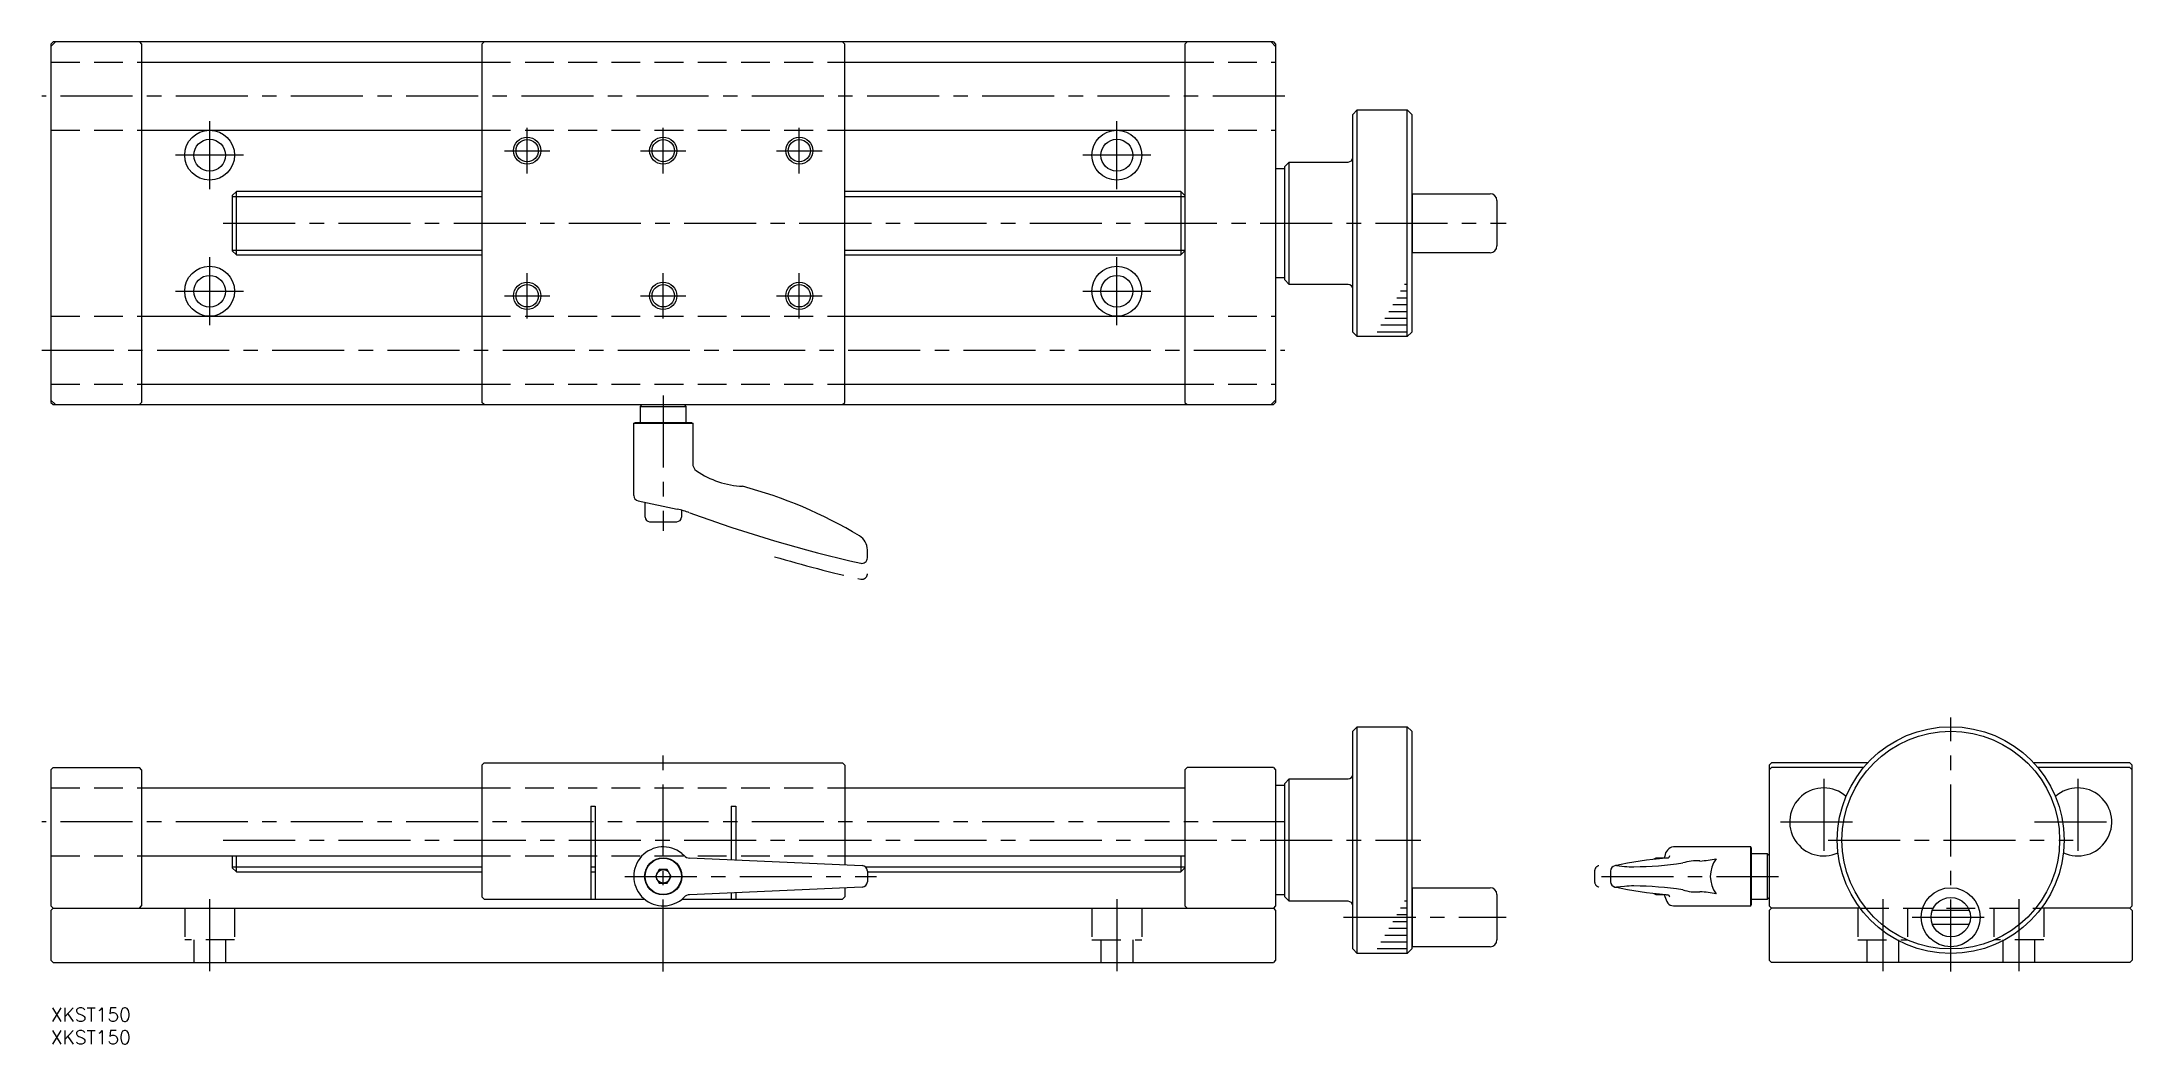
# Model space of a CAD drawing. Extents: x -2 to 459, y -8 to 213.
import ezdxf

# ---------------------------------------------------------------- set-up
doc = ezdxf.new("R2010")
doc.units = 0
doc.header["$LTSCALE"] = 0.5
for name, pattern in [('CENTER', [50.8, 31.75, -6.35, 6.35, -6.35]), ('DASHED', [19.05, 12.7, -6.35]), ('PHANTOM', [63.5, 31.75, -6.35, 6.35, -6.35, 6.35, -6.35])]:
    doc.linetypes.add(name, pattern=pattern)
for name, color, linetype in [('MSM_CENTER', 1, 'CENTER'), ('MSM_CONTINUOUS', 7, 'CONTINUOUS'), ('MSM_DASHED', 4, 'DASHED'), ('MSM_IMAGINARY', 6, 'PHANTOM'), ('MSM_NARROW', 5, 'CONTINUOUS'), ('MSM_PART_NUMBER', 7, 'CONTINUOUS')]:
    doc.layers.add(name, color=color, linetype=linetype)
doc.styles.get("Standard").update_dxf_attribs({"font": 'txt.shx', "height": 3, "bigfont": 'bigfont.shx'})

# ---------------------------------------------------------------- blocks, each defined once
blk = doc.blocks.new('*U5')
at = {"layer": 'MSM_PART_NUMBER'}
blk.add_text('XKST150', height=3, dxfattribs=at).set_placement((0, -3))
blk = doc.blocks.new('*U6')
at = {"layer": 'MSM_PART_NUMBER'}
blk.add_text('XKST150', height=3, dxfattribs=at).set_placement((0, -8))

msp = doc.modelspace()

# ---------------------------------------------------------------- linework, layer by layer
at = {"layer": 'MSM_CENTER'}
for p, q in [((272, 201), (-2, 201)), ((35, 195.5), (35, 180.5)), ((105, 184), (105, 194)), ((135, 184), (135, 194)), ((165, 184), (165, 194)), ((235, 180.5), (235, 195.5)), ((100, 189), (110, 189)), ((130, 189), (140, 189)), ((160, 189), (170, 189)), ((42.5, 188), (27.5, 188)), ((242.5, 188), (227.5, 188)), ((38, 173), (320.8, 173)), ((35, 165.5), (35, 150.5)), ((105, 152), (105, 162)), ((135, 152), (135, 162)), ((165, 152), (165, 162)), ((235, 150.5), (235, 165.5)), ((27.5, 158), (42.5, 158)), ((100, 157), (110, 157)), ((130, 157), (140, 157)), ((160, 157), (170, 157)), ((227.5, 158), (242.5, 158)), ((-2, 145), (272, 145)), ((135, 135), (135, 105.2)), ((418.83, 8), (418.83, 64)), ((135, 8), (135, 56)), ((390.83, 50.5), (390.83, 31.5)), ((446.83, 50.5), (446.83, 31.5)), ((272, 41), (-2, 41)), ((38, 37), (302, 37)), ((381.33, 41), (400.33, 41)), ((391.83, 37), (445.83, 37)), ((437.33, 41), (456.33, 41)), ((126.5, 29), (182, 29)), ((341.83, 29), (380.83, 29)), ((35, 24), (35, 8)), ((235, 24), (235, 8)), ((403.83, 24), (403.83, 8)), ((433.83, 24), (433.83, 8)), ((285, 20), (320.8, 20)), ((410.33, 20), (427.33, 20))]:
    msp.add_line(p, q, dxfattribs=at)
at = {"layer": 'MSM_CONTINUOUS'}
for p, q in [((0, 212.5), (0.5, 213)), ((1, 213), (0, 212)), ((0, 212.5), (0, 133.5)), ((269.5, 213), (0.5, 213)), ((19.5, 213), (20, 212.5)), ((20, 212.5), (20, 133.5)), ((95, 212.5), (95.5, 213)), ((95, 212.5), (95, 133.5)), ((174.5, 213), (175, 212.5)), ((175, 133.5), (175, 212.5)), ((250, 212.5), (250.5, 213)), ((250, 212.5), (250, 133.5)), ((269, 213), (270, 212)), ((269.5, 213), (270, 212.5)), ((270, 212.5), (270, 133.5)), ((20, 208.5), (95, 208.5)), ((175, 208.5), (250, 208.5)), ((287, 197), (288, 198)), ((287, 149), (287, 197)), ((288, 148), (288, 198)), ((288, 198), (299, 198)), ((299, 148), (299, 198)), ((300, 197), (299, 198)), ((300, 197), (300, 149)), ((20, 193.5), (95, 193.5)), ((175, 193.5), (250, 193.5)), ((272, 185), (270, 185)), ((273, 186.5), (272, 185.5)), ((272, 160.5), (272, 185.5)), ((273, 159.5), (273, 186.5)), ((273, 186.5), (286, 186.5)), ((40, 179.1), (40.9, 180)), ((95, 180), (40.9, 180)), ((40.9, 166), (40.9, 180)), ((249.1, 180), (175, 180)), ((249.1, 180), (249.1, 166)), ((250, 179.1), (249.1, 180)), ((40, 179.1), (40, 166.9)), ((300, 177), (300.2, 177)), ((300.2, 166.5), (300.2, 179.5)), ((300.2, 179.5), (317.3, 179.5)), ((318.8, 178), (318.8, 168)), ((40, 166.9), (40.9, 166)), ((40.9, 166), (95, 166)), ((175, 166), (249.1, 166)), ((250, 166.9), (249.1, 166)), ((300.2, 169), (300, 169)), ((317.3, 166.5), (300.2, 166.5)), ((270, 161), (272, 161)), ((273, 159.5), (272, 160.5)), ((286, 159.5), (273, 159.5)), ((20, 152.5), (95, 152.5)), ((175, 152.5), (250, 152.5)), ((288, 148), (287, 149)), ((299, 148), (288, 148)), ((300, 149), (299, 148)), ((0, 134), (1, 133)), ((20, 137.5), (95, 137.5)), ((175, 137.5), (250, 137.5)), ((269, 133), (270, 134)), ((0, 133.5), (0.5, 133)), ((0.5, 133), (269.5, 133)), ((20, 133.5), (19.5, 133)), ((95.5, 133), (95, 133.5)), ((130, 132.63), (130.37, 133)), ((130, 132.63), (140, 132.63)), ((130, 129), (130, 132.63)), ((139.63, 133), (140, 132.63)), ((140, 132.63), (140, 129)), ((174.5, 133), (175, 133.5)), ((250, 133.5), (250.5, 133)), ((270, 133.5), (269.5, 133)), ((128.5, 128.91), (128.7, 129)), ((128.5, 112.97), (128.5, 128.91)), ((128.5, 128.91), (141.5, 128.91)), ((141.3, 129), (128.7, 129)), ((141.3, 129), (141.5, 128.91)), ((141.5, 128.91), (141.5, 120.04)), ((129.45, 111.8), (138.07, 109.97)), ((131, 108.2), (131, 111.47)), ((132, 107.2), (138, 107.2)), ((139, 109.75), (139, 108.2)), ((180, 99.2), (180, 100.99)), ((287, 61), (288, 62)), ((287, 13), (287, 61)), ((288, 12), (288, 62)), ((288, 62), (299, 62)), ((299, 12), (299, 62)), ((300, 61), (299, 62)), ((300, 61), (300, 13)), ((0.5, 53), (0, 52.5)), ((0, 52.5), (0, 22.5)), ((0.5, 53), (19.5, 53)), ((20, 52.5), (19.5, 53)), ((20, 52.5), (20, 22.5)), ((95, 53.5), (95.5, 54)), ((95, 53.5), (95, 24.5)), ((95.5, 54), (174.5, 54)), ((174.5, 54), (175, 53.5)), ((175, 53.5), (175, 31.57)), ((250, 52.5), (250.5, 53)), ((250, 52.5), (250, 22.5)), ((269.5, 53), (250.5, 53)), ((269.5, 53), (270, 52.5)), ((270, 52.5), (270, 22.5)), ((378.83, 53.5), (379.33, 54)), ((378.83, 53.5), (378.83, 22.5)), ((378.83, 52.5), (379.33, 53)), ((400.5, 54), (379.33, 54)), ((399.63, 53), (379.33, 53)), ((458.33, 54), (437.17, 54)), ((458.33, 53), (438.04, 53)), ((458.33, 54), (458.83, 53.5)), ((458.33, 53), (458.83, 52.5)), ((458.83, 22.5), (458.83, 53.5)), ((20, 48.5), (95, 48.5)), ((175, 48.5), (250, 48.5)), ((272, 49), (270, 49)), ((273, 50.5), (272, 49.5)), ((272, 24.5), (272, 49.5)), ((273, 23.5), (273, 50.5)), ((273, 50.5), (286, 50.5)), ((119, 44.5), (119, 24)), ((119, 44.5), (120, 44.5)), ((120, 44.5), (120, 24)), ((150, 44.5), (150, 32.7)), ((150, 44.5), (151, 44.5)), ((151, 44.5), (151, 32.65)), ((20, 33.5), (95, 33.5)), ((40, 33.5), (40, 30.9)), ((40.9, 30), (40.9, 33.5)), ((139.07, 34.07), (139.6, 33.6)), ((140.81, 33.06), (178.86, 31.37)), ((175, 33.5), (250, 33.5)), ((249.1, 33.5), (249.1, 30)), ((355.64, 33), (354.03, 33)), ((374.74, 35.5), (357.68, 35.5)), ((363.55, 32.38), (363.55, 32.38)), ((374.74, 22.5), (374.74, 35.5)), ((374.83, 35.3), (374.74, 35.5)), ((374.83, 35.3), (374.83, 22.7)), ((378.46, 34), (374.83, 34)), ((378.46, 24), (378.46, 34)), ((378.83, 33.63), (378.46, 34)), ((40, 30.9), (40.9, 30)), ((40.9, 30), (95, 30)), ((119, 30), (120, 30)), ((134.13, 30.5), (133.27, 29)), ((133.27, 29), (134.13, 27.5)), ((135.87, 30.5), (134.13, 30.5)), ((136.73, 29), (135.87, 30.5)), ((135.87, 27.5), (136.73, 29)), ((180, 30.18), (180, 27.82)), ((180, 30), (249.1, 30)), ((250, 30.9), (249.1, 30)), ((343.83, 30.18), (343.83, 27.82)), ((345.14, 31.37), (346.93, 31.21)), ((95.5, 24), (95, 24.5)), ((95.5, 24), (130.85, 24)), ((134.13, 27.5), (135.87, 27.5)), ((139.62, 24.42), (139.07, 23.93)), ((139.15, 24), (174.5, 24)), ((178.86, 26.63), (140.81, 24.94)), ((150, 25.3), (150, 24)), ((151, 25.35), (151, 24)), ((174.5, 24), (175, 24.5)), ((175, 26.43), (175, 24.5)), ((270, 25), (272, 25)), ((273, 23.5), (272, 24.5)), ((286, 23.5), (273, 23.5)), ((300, 24), (300.2, 24)), ((300.2, 13.5), (300.2, 26.5)), ((300.2, 26.5), (317.3, 26.5)), ((318.8, 25), (318.8, 15)), ((346.93, 26.79), (345.14, 26.63)), ((354.03, 25), (355.65, 25)), ((363.55, 25.62), (363.55, 25.62)), ((374.83, 24), (378.46, 24)), ((378.46, 24), (378.83, 24.37)), ((0, 22.5), (0.5, 22)), ((0.5, 22), (0, 21.5)), ((0, 21.5), (0, 10.5)), ((0.5, 22), (269.5, 22)), ((19.5, 22), (20, 22.5)), ((250.5, 22), (250, 22.5)), ((270, 22.5), (269.5, 22)), ((269.5, 22), (270, 21.5)), ((270, 21.5), (270, 10.5)), ((357.68, 22.5), (374.74, 22.5)), ((374.74, 22.5), (374.83, 22.7)), ((378.83, 22.5), (379.33, 22)), ((378.83, 21.5), (379.33, 22)), ((378.83, 21.5), (378.83, 10.5)), ((398.83, 22), (379.33, 22)), ((422.9, 21.5), (414.77, 21.5)), ((414.77, 18.5), (422.9, 18.5)), ((458.33, 22), (438.83, 22)), ((458.83, 22.5), (458.33, 22)), ((458.33, 22), (458.83, 21.5)), ((458.83, 21.5), (458.83, 10.5)), ((300.2, 16), (300, 16)), ((0, 10.5), (0.5, 10)), ((0.5, 10), (269.5, 10)), ((270, 10.5), (269.5, 10)), ((288, 12), (287, 13)), ((299, 12), (288, 12)), ((300, 13), (299, 12)), ((317.3, 13.5), (300.2, 13.5)), ((379.33, 10), (378.83, 10.5)), ((458.33, 10), (379.33, 10)), ((458.83, 10.5), (458.33, 10))]:
    msp.add_line(p, q, dxfattribs=at)
for centre, radius in [((35, 188), 5.5), ((35, 188), 3.5), ((105, 189), 2.46), ((135, 189), 2.46), ((165, 189), 2.46), ((235, 188), 5.5), ((235, 188), 3.5), ((35, 158), 5.5), ((35, 158), 3.5), ((235, 158), 5.5), ((235, 158), 3.5), ((105, 157), 2.46), ((135, 157), 2.46), ((165, 157), 2.46), ((418.83, 37), 25), ((418.83, 37), 24), ((135, 29), 4.1), ((135, 29), 4), ((135, 29), 1.5), ((418.83, 20), 6.5), ((418.83, 20), 4.34)]:
    msp.add_circle(centre, radius, dxfattribs=at)
for centre, radius, start, end in [((286, 187.5), 1, 270, 0), ((317.3, 178), 1.5, 0, 90), ((317.3, 168), 1.5, 270, 0), ((286, 158.5), 1, 0, 90), ((143.48, 120.02), 1.98, 179.3985, 234.6048), ((153.53, 134.96), 19.99, 235.9299, 267.0373), ((129.7, 112.97), 1.2, 180, 258), ((126.71, 18.38), 100, 58.9708, 75.0534), ((132, 108.2), 1, 180, 270), ((138, 108.2), 1, 270, 0), ((133.91, 90.4), 20, 69.7836, 78), ((244.5, 390.69), 300, 249.7836, 257.299), ((176.4, 100.99), 3.6, 0, 58.9708), ((178.8, 99.2), 1.2, 257.299, 0), ((286, 51.5), 1, 270, 0), ((390.83, 41), 7.5, 48.841, 294.8988), ((446.83, 41), 7.5, 245.1012, 131.159), ((135, 29), 6.5, 51.1916, 308.8084), ((140.84, 34.76), 1.71, 223.1488, 268.8487), ((365.08, -65.56), 99.01, 95.2566, 101.8352), ((354.03, 32), 1, 90, 130.7585), ((363.73, 31.24), 8.22, 164.4909, 167.5835), ((358.03, 33.31), 2.22, 99.057, 176.6883), ((356.31, 30.75), 2.3, 87.5823, 97.5162), ((356.28, 33.64), 0.6, 282.1021, 356.0445), ((362.79, 22.2), 10.22, 85.7554, 107.3191), ((359.61, 75.1), 42.9, 275.2727, 280.0961), ((372.25, 29), 6.42, 142.9514, 217.0486), ((178.8, 30.18), 1.2, 0, 87.1104), ((178.8, 27.82), 1.2, 272.8896, 0), ((345.03, 30.18), 1.2, 102.6237, 180), ((345.03, 27.82), 1.2, 180, 257.3763), ((345.05, 29.77), 1.6, 86.7872, 99.9351), ((348.93, 51.52), 20.41, 264.3721, 270.1548), ((347.96, 113.99), 82.88, 270.7081, 278.1764), ((140.83, 23.27), 1.67, 90.9578, 136.649), ((286, 22.5), 1, 0, 90), ((317.3, 25), 1.5, 0, 90), ((365.5, 126.33), 101.8, 258.2552, 264.653), ((345.05, 28.2), 1.57, 259.9307, 273.347), ((348.93, 6.48), 20.41, 89.8452, 95.6279), ((347.96, -55.99), 82.88, 81.8236, 89.2919), ((354.03, 26), 1, 228.9144, 270), ((364.08, 26.85), 8.58, 192.5062, 195.4715), ((359.92, 25.53), 4.22, 193.2781, 214.7129), ((356.3, 27.05), 2.1, 262.013, 272.8885), ((356.29, 24.37), 0.591, 3.3421, 78.5113), ((357.72, 24.09), 1.59, 217.1578, 268.4821), ((362.62, 34.29), 8.73, 250.8105, 276.115), ((360.8, -8.29), 34.02, 79.2741, 85.3571), ((317.3, 15), 1.5, 270, 0)]:
    msp.add_arc(centre, radius, start, end, dxfattribs=at)
at = {"layer": 'MSM_DASHED'}
for p, q in [((0, 208.5), (20, 208.5)), ((95, 208.5), (175, 208.5)), ((250, 208.5), (270, 208.5)), ((0, 193.5), (20, 193.5)), ((95, 193.5), (175, 193.5)), ((250, 193.5), (270, 193.5)), ((0, 152.5), (20, 152.5)), ((95, 152.5), (175, 152.5)), ((250, 152.5), (270, 152.5)), ((0, 137.5), (20, 137.5)), ((95, 137.5), (175, 137.5)), ((250, 137.5), (270, 137.5)), ((0, 48.5), (20, 48.5)), ((95, 48.5), (175, 48.5)), ((0, 33.5), (20, 33.5)), ((95, 33.5), (175, 33.5)), ((29.5, 22), (29.5, 15)), ((40.5, 22), (40.5, 15)), ((229.5, 22), (229.5, 15)), ((240.5, 22), (240.5, 15)), ((398.33, 22), (398.33, 15)), ((398.83, 22), (438.83, 22)), ((409.33, 22), (409.33, 15)), ((428.33, 22), (428.33, 15)), ((439.33, 22), (439.33, 15)), ((40.5, 15), (29.5, 15)), ((31.5, 15), (31.5, 10)), ((38.5, 15), (38.5, 10)), ((229.5, 15), (240.5, 15)), ((231.5, 15), (231.5, 10)), ((238.5, 15), (238.5, 10)), ((398.33, 15), (409.33, 15)), ((400.33, 15), (400.33, 10)), ((407.33, 15), (407.33, 10)), ((439.33, 15), (428.33, 15)), ((430.33, 15), (430.33, 10)), ((437.33, 15), (437.33, 10))]:
    msp.add_line(p, q, dxfattribs=at)
at = {"layer": 'MSM_IMAGINARY'}
msp.add_line((340.33, 30.18), (340.33, 27.82), dxfattribs=at)
for centre, radius, start, end in [((244.5, 387.19), 300, 253.5413, 257.299), ((178.8, 95.7), 1.2, 257.299, 0), ((341.53, 30.18), 1.2, 102.6237, 180), ((341.53, 27.82), 1.2, 180, 257.3763)]:
    msp.add_arc(centre, radius, start, end, dxfattribs=at)
at = {"layer": 'MSM_NARROW'}
for p, q in [((40, 178.92), (95, 178.92)), ((175, 178.92), (250, 178.92)), ((40, 167.08), (95, 167.08)), ((175, 167.08), (250, 167.08)), ((299, 158), (297.56, 158)), ((299, 159.5), (298.42, 159.5)), ((299, 153.5), (294.96, 153.5)), ((299, 155), (295.82, 155)), ((299, 156.5), (296.69, 156.5)), ((299, 149), (292.36, 149)), ((299, 150.5), (293.23, 150.5)), ((299, 152), (294.09, 152)), ((40, 31.08), (95, 31.08)), ((119, 31.08), (120, 31.08)), ((179.59, 31.08), (250, 31.08)), ((299, 23.5), (298.42, 23.5)), ((299, 19), (295.82, 19)), ((299, 20.5), (296.69, 20.5)), ((299, 22), (297.56, 22)), ((299, 14.5), (293.23, 14.5)), ((299, 16), (294.09, 16)), ((299, 17.5), (294.96, 17.5)), ((299, 13), (292.36, 13))]:
    msp.add_line(p, q, dxfattribs=at)
for centre in [(105, 189), (135, 189), (165, 189), (105, 157), (135, 157), (165, 157)]:
    msp.add_circle(centre, 3, dxfattribs=at)

# ---------------------------------------------------------------- block references
at = {"layer": 'MSM_CONTINUOUS'}
for name in ['*U5', '*U6']:
    msp.add_blockref(name, (0, 0), dxfattribs=at)

doc.saveas('drawing.dxf')
